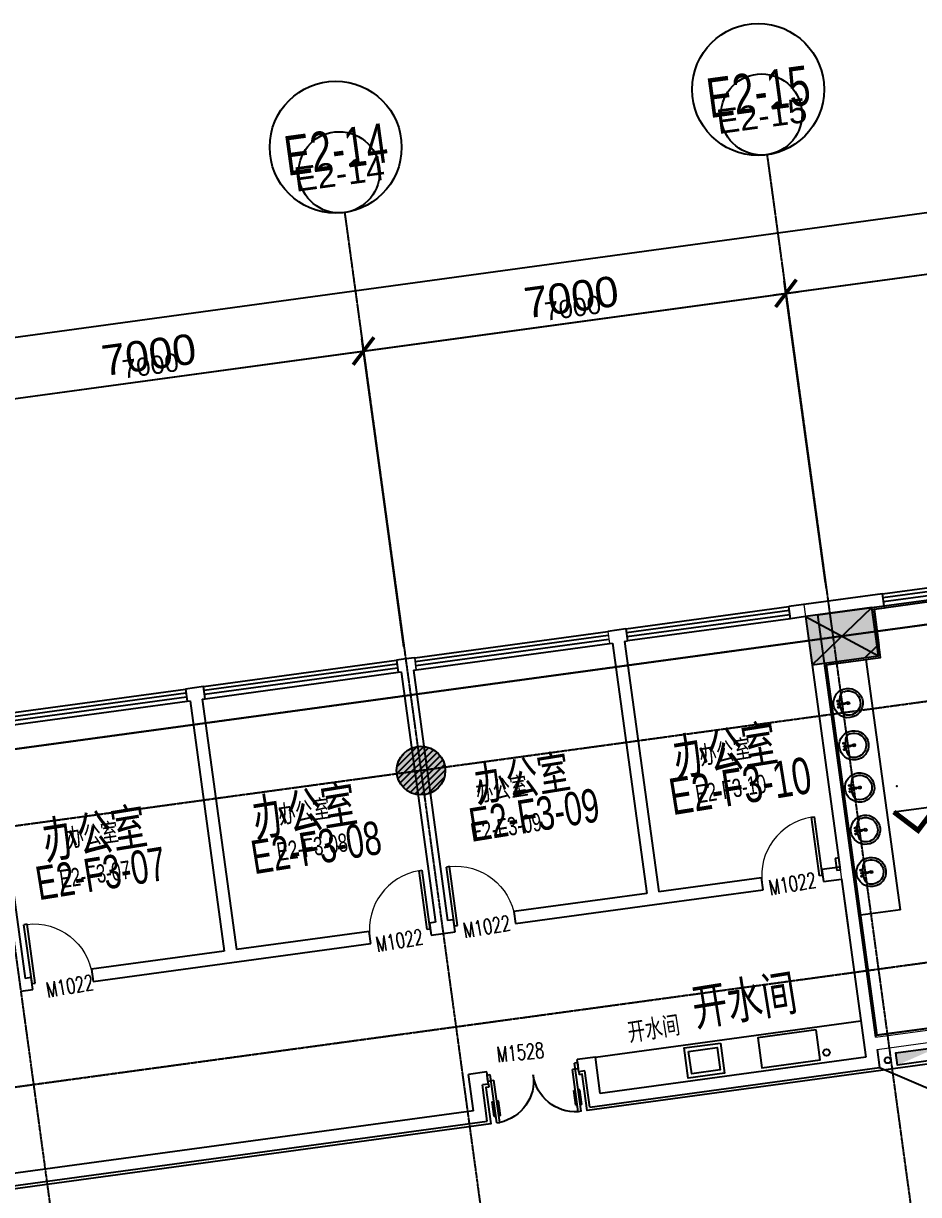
# Model space of a CAD drawing. Header units: millimetres. Extents: x -174040 to 151923, y -227569 to 142020.
# Drawn here: x -104227 to -89530, y 118998 to 138230 of the extents above; entities that cross this region are included whole.
import ezdxf
from ezdxf.enums import TextEntityAlignment as Align

# ---------------------------------------------------------------- set-up
doc = ezdxf.new("R2010")
doc.units = ezdxf.units.MM
doc.header["$LTSCALE"] = 5
doc.linetypes.add('E-RG-1F$0$$0$DOTE', pattern=[2.42, 2, -0.2, 0.02, -0.2])
doc.linetypes.add('XRE2$0$HIDDEN', pattern=[0.375, 0.25, -0.125])
for name, color, linetype in [('A-1-1-X-TOILEL$0$A-FIXT', 55, 'Continuous'), ('A-SYMB-DOOR', 4, 'Continuous'), ('A-SYMB-DOOR1', 4, 'Continuous'), ('A—墙体', 7, 'Continuous'), ('A—文字索引', 40, 'Continuous'), ('A—轴线、尺寸', 1, 'Continuous'), ('A—门窗', 135, 'Continuous'), ('E-COLS-F3$0$0S-COLS-HATCH', 8, 'Continuous'), ('E-COLS-F3$0$0S-COLS-HATCH-I', 8, 'Continuous'), ('E-COLS-F3$0$0S-COLS-LINE', 4, 'Continuous'), ('I—平面—卫生间隔断（不到顶）', 48, 'Continuous'), ('I—平面—文字', 40, 'Continuous'), ('I—平面—文字（放大1：100）', 40, 'XRE2$0$HIDDEN'), ('I—平面—标高', 40, 'Continuous'), ('I—平面—洁具2', 44, 'Continuous'), ('I—平面—消防设施', 10, 'Continuous'), ('I—平面—装饰面层线', 192, 'Continuous'), ('I—平面—门', 22, 'Continuous'), ('轴线100', 1, 'Continuous')]:
    doc.layers.add(name, color=color, linetype=linetype)
doc.layers.add('E2-RI-3F$0$A-WALL', color=7, linetype='Continuous', lineweight=5)
doc.layers.add('E2-RW-12345F$0$A-WALL', color=7, linetype='Continuous', lineweight=5)
doc.styles.add('ARIAL', font='arial.ttf')
doc.styles.add('E-RT-1F$0$XD2008', font='xd-hzs.shx', dxfattribs={"width": 0.7, "bigfont": 'xd-hztxt.shx'})
doc.styles.add('ECADI-TXT', font='simplex.shx', dxfattribs={"bigfont": 'hztxt.shx'})
doc.styles.add('XD2008', font='SIMYOU.TTF', dxfattribs={"width": 0.7})
doc.styles.add('幼圆', font='SIMYOU.TTF', dxfattribs={"width": 0.7})
doc.dimstyles.new('200', dxfattribs={"dimscale": 200, "dimtxt": 2.5, "dimasz": 2, "dimexe": 1, "dimexo": 1, "dimgap": 0.8, "dimtad": 1, "dimdec": 0, "dimdsep": 46, "dimtxsty": 'ARIAL', "dimblk1": 'ARCHTICK', "dimblk2": 'ARCHTICK', "dimsah": 1, "dimcen": -0.9, "dimdle": 1, "dimclrd": 256, "dimclre": 256, "dimclrt": 40, "dimaunit": 1, "dimadec": 0, "dimazin": 0, "dimtfac": 0.35, "dimtdec": 0, "dimtix": 1, "dimtmove": 2, "dimatfit": 3, "dimldrblk": 'ARCHTICK', "dimfxl": 0, "dimtvp": 0.8, "dimtolj": 1, "dimtzin": 0, "dimarcsym": 0})
doc.dimstyles.new('副本 100', dxfattribs={"dimscale": 100, "dimtxt": 2.5, "dimasz": 2, "dimexe": 1, "dimexo": 1, "dimgap": 0.8, "dimtad": 1, "dimdec": 0, "dimdsep": 46, "dimtxsty": 'ARIAL', "dimblk1": 'ARCHTICK', "dimblk2": 'ARCHTICK', "dimsah": 1, "dimcen": -0.9, "dimdle": 1, "dimclrd": 256, "dimclre": 256, "dimclrt": 40, "dimaunit": 1, "dimadec": 0, "dimazin": 0, "dimtfac": 0.35, "dimtdec": 0, "dimtix": 1, "dimtmove": 2, "dimatfit": 3, "dimldrblk": 'ARCHTICK', "dimfxl": 0, "dimtvp": 0.8, "dimtolj": 1, "dimtzin": 0, "dimarcsym": 0})

# ---------------------------------------------------------------- blocks, each defined once
blk = doc.blocks.new('_ArchTick')
at = {"color": 0, "linetype": 'ByBlock', "const_width": 0.15}
blk.add_lwpolyline([(-0.5, -0.5), (0.5, 0.5)], dxfattribs=at)
blk = doc.blocks.new('*D214')
at = {"layer": 'A—轴线、尺寸', "linetype": 'ByBlock', "lineweight": -2}
for p, q in [((-70561, 134161), (-71063, 137831)), ((-164368, 124876), (-70838, 137660)), ((-163358, 118963), (-164197, 125101))]:
    blk.add_line(p, q, dxfattribs=at)
at = {"layer": 'Defpoints', "color": 0, "linetype": 'ByBlock'}
for p in [(-71036, 137633), (-70534, 133963), (-163331, 118765)]:
    blk.add_point(p, dxfattribs=at)
at = {"layer": 'A—轴线、尺寸', "linetype": 'ByBlock', "lineweight": -2, "xscale": 400, "yscale": 400, "zscale": 400}
for p, rotation in [((-71036, 137633), 7.783339573380966), ((-164170, 124903), 187.783339573381)]:
    blk.add_blockref('_ArchTick', p, dxfattribs=dict(at, rotation=rotation))
at = {"layer": 'A—轴线、尺寸', "color": 40, "linetype": 'ByBlock', "insert": (-117659, 131680), "char_height": 500, "attachment_point": 5, "rotation": 7.7833, "style": 'ARIAL'}
blk.add_mtext('\\A1;94000', dxfattribs=at)
blk = doc.blocks.new('*D225')
at = {"layer": 'A—轴线、尺寸', "linetype": 'ByBlock', "lineweight": -2}
for p, q in [((-97993, 128094), (-98670, 133049)), ((-105776, 131875), (-98445, 132877)), ((-104928, 127146), (-105605, 132101))]:
    blk.add_line(p, q, dxfattribs=at)
at = {"layer": 'Defpoints', "color": 0, "linetype": 'ByBlock'}
for p in [(-98643, 132850), (-97966, 127896), (-104901, 126948)]:
    blk.add_point(p, dxfattribs=at)
at = {"layer": 'A—轴线、尺寸', "linetype": 'ByBlock', "lineweight": -2, "xscale": 400, "yscale": 400, "zscale": 400}
for p, rotation in [((-98643, 132850), 7.783339573380966), ((-105578, 131902), 187.783339573381)]:
    blk.add_blockref('_ArchTick', p, dxfattribs=dict(at, rotation=rotation))
at = {"layer": 'A—轴线、尺寸', "color": 40, "linetype": 'ByBlock', "insert": (-102167, 132788), "char_height": 500, "attachment_point": 5, "rotation": 7.7833, "style": 'ARIAL'}
blk.add_mtext('\\A1;7000', dxfattribs=at)
blk = doc.blocks.new('*D226')
at = {"layer": 'A—轴线、尺寸', "linetype": 'ByBlock', "lineweight": -2}
for p, q in [((-91057, 129042), (-91734, 133997)), ((-98841, 132823), (-91509, 133825)), ((-97993, 128094), (-98670, 133049))]:
    blk.add_line(p, q, dxfattribs=at)
at = {"layer": 'Defpoints', "color": 0, "linetype": 'ByBlock'}
for p in [(-91707, 133798), (-91030, 128844), (-97966, 127896)]:
    blk.add_point(p, dxfattribs=at)
at = {"layer": 'A—轴线、尺寸', "linetype": 'ByBlock', "lineweight": -2, "xscale": 400, "yscale": 400, "zscale": 400}
for p, rotation in [((-91707, 133798), 7.783339573380966), ((-98643, 132850), 187.783339573381)]:
    blk.add_blockref('_ArchTick', p, dxfattribs=dict(at, rotation=rotation))
at = {"layer": 'A—轴线、尺寸', "color": 40, "linetype": 'ByBlock', "insert": (-95231, 133736), "char_height": 500, "attachment_point": 5, "rotation": 7.7833, "style": 'ARIAL'}
blk.add_mtext('\\A1;7000', dxfattribs=at)
blk = doc.blocks.new('*D227')
at = {"layer": 'A—轴线、尺寸', "linetype": 'ByBlock', "lineweight": -2}
for p, q in [((-84122, 129990), (-84799, 134945)), ((-91905, 133771), (-84574, 134773)), ((-91057, 129042), (-91734, 133997))]:
    blk.add_line(p, q, dxfattribs=at)
at = {"layer": 'Defpoints', "color": 0, "linetype": 'ByBlock'}
for p in [(-84772, 134746), (-84094, 129792), (-91030, 128844)]:
    blk.add_point(p, dxfattribs=at)
at = {"layer": 'A—轴线、尺寸', "linetype": 'ByBlock', "lineweight": -2, "xscale": 400, "yscale": 400, "zscale": 400}
for p, rotation in [((-84772, 134746), 7.783339573380966), ((-91707, 133798), 187.783339573381)]:
    blk.add_blockref('_ArchTick', p, dxfattribs=dict(at, rotation=rotation))
at = {"layer": 'A—轴线、尺寸', "color": 40, "linetype": 'ByBlock', "insert": (-88296, 134684), "char_height": 500, "attachment_point": 5, "rotation": 7.7833, "style": 'ARIAL'}
blk.add_mtext('\\A1;7000', dxfattribs=at)
blk = doc.blocks.new('XRE3')
at = {"layer": 'E-COLS-F3$0$0S-COLS-HATCH'}
blk.add_hatch(color=18, dxfattribs=at).paths.add_polyline_path([(11753483, -6080581), (11752394, -6080730), (11752502, -6081523), (11753592, -6081374)])
h = blk.add_hatch(color=18, dxfattribs=at)
edge = h.paths.add_edge_path()
edge.add_arc((11746078, -6083259), 400, 0, 360)
at = {"layer": 'E-COLS-F3$0$0S-COLS-HATCH-I'}
h = blk.add_hatch(dxfattribs=at)
h.set_pattern_fill('ANSI31', color=256, scale=600, style=0)
h.paths.add_polyline_path([(11753483, -6080581), (11752394, -6080730), (11752502, -6081523), (11753592, -6081374)])
h = blk.add_hatch(dxfattribs=at)
h.set_pattern_fill('ANSI31', color=256, scale=600, style=0)
h.set_pattern_definition([(45, (0, 0), (-53.0330086, 53.0330086), [])])
edge = h.paths.add_edge_path()
edge.add_arc((11746078, -6083259), 400, 0, 360)
at = {"layer": 'Defpoints'}
for p, q in [((11752394, -6080730), (11753592, -6081374)), ((11752502, -6081523), (11753483, -6080581))]:
    blk.add_line(p, q, dxfattribs=at)
at = {"layer": 'E-COLS-F3$0$0S-COLS-LINE', "color": 255}
blk.add_lwpolyline([(11753483, -6080581), (11752394, -6080730), (11752502, -6081523), (11753592, -6081374)], close=True, dxfattribs=at)
blk.add_circle((11746078, -6083259), 400, dxfattribs=at)
blk = doc.blocks.new('E2-RI-3F$0$$DorLib2D$00000001')
for p, q in [((0.45, 0.975), (0.5, 0.975)), ((0.45, 0), (0.45, 0.975)), ((0.5, 0), (0.5, 0.975)), ((0.5, 0), (0.45, 0))]:
    blk.add_line(p, q)
at = {"lineweight": 13}
blk.add_arc((0.475, 0), 0.975, 91.4693, 180, dxfattribs=at)
blk = doc.blocks.new('E2-RI-3F$0$rexz')
at = {"layer": 'A—门窗'}
for p, q in [((-10814173, 7616307), (-10817373, 7616307)), ((-10817373, 7616240), (-10814173, 7616240)), ((-10817373, 7616174), (-10814173, 7616174)), ((-10814173, 7616107), (-10817373, 7616107))]:
    blk.add_line(p, q, dxfattribs=at)
at = {"layer": 'E2-RI-3F$0$A-WALL', "lineweight": 13}
for p, q in [((-10817373, 7616107), (-10817373, 7616307)), ((-10817373, 7616107), (-10817373, 7616307)), ((-10814173, 7616307), (-10814173, 7616107)), ((-10814173, 7616107), (-10814173, 7616307))]:
    blk.add_line(p, q, dxfattribs=at)
blk = doc.blocks.new('E2-RI-2F$0$$DorLib2D$00000011')
for p, q in [((-0.359, 0.409), (-0.342, 0.409)), ((-0.359, 0.409), (-0.359, 0.247)), ((-0.342, 0.483), (-0.309, 0.483)), ((-0.342, 0.483), (-0.342, -0.05)), ((-0.309, 0.483), (-0.309, 0.017)), ((-0.292, 0.409), (-0.309, 0.409)), ((-0.292, 0.409), (-0.292, 0.247)), ((0.541, 0.409), (0.558, 0.409)), ((0.541, 0.409), (0.541, 0.247)), ((0.558, 0.483), (0.558, 0.017)), ((0.591, 0.483), (0.558, 0.483)), ((0.591, 0.483), (0.591, -0.05)), ((0.608, 0.409), (0.591, 0.409)), ((0.608, 0.409), (0.608, 0.247)), ((-0.359, 0.247), (-0.342, 0.247)), ((-0.292, 0.247), (-0.309, 0.247)), ((0.541, 0.247), (0.558, 0.247)), ((0.608, 0.247), (0.591, 0.247)), ((-0.375, 0.017), (-0.309, 0.017)), ((-0.375, 0.017), (-0.375, -0.05)), ((0.625, 0.017), (0.558, 0.017)), ((0.625, 0.017), (0.625, -0.05)), ((-0.375, -0.05), (-0.342, -0.05)), ((0.625, -0.05), (0.591, -0.05))]:
    blk.add_line(p, q)
for centre, start, end in [((-0.342, 0.017), 0, 85.904), ((0.591, 0.017), 94.096, 180)]:
    blk.add_arc(centre, 0.467, start, end)
blk = doc.blocks.new('ECADI-TAG-DOOR')
blk = doc.blocks.new('E2-RW-12345F$0$$TCHSYS$WIN2D')
for p, q in [((-0.5, 0.5), (0.5, 0.5)), ((-0.5, 0.5), (-0.5, -0.5)), ((0.5, 0.5), (0.5, -0.5)), ((0.5, 0.167), (-0.5, 0.167)), ((0.5, -0.167), (-0.5, -0.167)), ((-0.5, -0.5), (0.5, -0.5))]:
    blk.add_line(p, q)
blk = doc.blocks.new('E-RT-1F$0$ECADI-TAG-HGHT（国标）')
at = {"color": 1}
blk.add_line((-2.12, 2.12), (11.77, 2.12), dxfattribs=at)
at = {"color": 1, "const_width": 0.5}
blk.add_lwpolyline([(-2.12, 2.12), (0, 0), (2.12, 2.12)], dxfattribs=at)
at = {"color": 1}
blk.add_point((-1.48, 4.6), dxfattribs=at)
at = {"style": 'E-RT-1F$0$XD2008', "width": 0.7}
blk.add_attdef('FL', text='', height=3, dxfattribs=at).set_placement((-2.69, 2.97), align=Align.RIGHT)
for tag, p in [('F.F.L.', (2.28, 2.97)), ('T.O.S.', (2.28, -1.1))]:
    blk.add_attdef(tag, p, '', height=3, dxfattribs=at)
blk = doc.blocks.new('E2-RW-12345F$0$XFX-BX')
blk.add_lwpolyline([(0, 0), (0, 200), (700, 200), (700, 0)], close=True)
blk.add_solid([(0, 0), (0, 0), (700, 0), (700, 200)])
blk = doc.blocks.new('E1-RW-1F$0$E-WC-BF$0$Sink Vanity-Round - 19_ x 19_-1522437-Level 2 - Program')
for p, q in [((87, 247), (87, 136)), ((106, 247), (106, 136))]:
    blk.add_line(p, q)
for centre, radius, start, end in [((97, 85), 241, 360, 180), ((1, 104), 105, 120.7927, 162.1904), ((97, -233), 452, 91.2067, 109.2086), ((46, 247), 12.7, 360, 180), ((46, 247), 12.7, 180, 360), ((97, 247), 9.52, 360, 180), ((97, -233), 452, 70.7914, 88.7933), ((147, 247), 12.7, 360, 180), ((147, 247), 12.7, 180, 0), ((192, 104), 105, 17.8096, 59.2073), ((97, 85), 241, 180, 360), ((97, 85), 201, 165.3071, 14.6929), ((97, 85), 20.6, 360, 180), ((97, 85), 20.6, 180, 360), ((97, 136), 9.52, 180, 360)]:
    blk.add_arc(centre, radius, start, end)
blk = doc.blocks.new('E2-RI-1F$0$RECTANGULAR_MULLION_-_60_H')
at = {"layer": 'A—门窗'}
for p, q in [((-30, -75), (-30, 125)), ((30, 125), (-30, 125)), ((30, 125), (30, -75)), ((30, -75), (-30, -75))]:
    blk.add_line(p, q, dxfattribs=at)
blk = doc.blocks.new('*D484')
at = {"layer": 'Defpoints', "color": 0, "linetype": 'ByBlock'}
for p in [(-191553, 138153), (-190741, 132208), (-287742, 118238, 0)]:
    blk.add_point(p, dxfattribs=at)
at = {"layer": '轴线100', "linetype": 'ByBlock', "lineweight": -2}
for p, q in [((-288749, 124868), (-191454, 138167)), ((-190754, 132307), (-191567, 138252)), ((-287756, 118338), (-288664, 124981))]:
    blk.add_line(p, q, dxfattribs=at)
at = {"layer": '轴线100', "linetype": 'ByBlock', "lineweight": -2, "xscale": 200, "yscale": 200, "zscale": 200}
for p, rotation in [((-191553, 138153), 7.783339565832659), ((-288650, 124881), 187.7833395658326)]:
    blk.add_blockref('_ArchTick', p, dxfattribs=dict(at, rotation=rotation))
at = {"layer": '轴线100', "color": 40, "linetype": 'ByBlock', "insert": (-240133, 131748), "char_height": 300, "attachment_point": 5, "rotation": 7.7833, "style": 'ARIAL'}
blk.add_mtext('\\A1;98000', dxfattribs=at)
blk = doc.blocks.new('*D495')
at = {"layer": 'Defpoints', "color": 0, "linetype": 'ByBlock'}
for p in [(-219160, 133371), (-218483, 128416), (-225418, 127468)]:
    blk.add_point(p, dxfattribs=at)
at = {"layer": '轴线100', "linetype": 'ByBlock', "lineweight": -2}
for p, q in [((-226195, 132409), (-219061, 133384)), ((-218496, 128515), (-219174, 133470)), ((-225432, 127567), (-226109, 132522))]:
    blk.add_line(p, q, dxfattribs=at)
at = {"layer": '轴线100', "linetype": 'ByBlock', "lineweight": -2, "xscale": 200, "yscale": 200, "zscale": 200}
for p, rotation in [((-219160, 133371), 7.783339565832659), ((-226095, 132423), 187.7833395658326)]:
    blk.add_blockref('_ArchTick', p, dxfattribs=dict(at, rotation=rotation))
at = {"layer": '轴线100', "color": 40, "linetype": 'ByBlock', "insert": (-222659, 133128), "char_height": 300, "attachment_point": 5, "rotation": 7.7833, "style": 'ARIAL'}
blk.add_mtext('\\A1;7000', dxfattribs=at)
blk = doc.blocks.new('*D496')
at = {"layer": 'Defpoints', "color": 0, "linetype": 'ByBlock'}
for p in [(-212224, 134319), (-211547, 129364), (-218483, 128416)]:
    blk.add_point(p, dxfattribs=at)
at = {"layer": '轴线100', "linetype": 'ByBlock', "lineweight": -2}
for p, q in [((-219259, 133357), (-212125, 134332)), ((-211561, 129463), (-212238, 134418)), ((-218496, 128515), (-219174, 133470))]:
    blk.add_line(p, q, dxfattribs=at)
at = {"layer": '轴线100', "linetype": 'ByBlock', "lineweight": -2, "xscale": 200, "yscale": 200, "zscale": 200}
for p, rotation in [((-212224, 134319), 7.783339565832659), ((-219160, 133371), 187.7833395658326)]:
    blk.add_blockref('_ArchTick', p, dxfattribs=dict(at, rotation=rotation))
at = {"layer": '轴线100', "color": 40, "linetype": 'ByBlock', "insert": (-215724, 134076), "char_height": 300, "attachment_point": 5, "rotation": 7.7833, "style": 'ARIAL'}
blk.add_mtext('\\A1;7000', dxfattribs=at)
blk = doc.blocks.new('*D497')
at = {"layer": 'Defpoints', "color": 0, "linetype": 'ByBlock'}
for p in [(-205289, 135267), (-204612, 130312), (-211547, 129364)]:
    blk.add_point(p, dxfattribs=at)
at = {"layer": '轴线100', "linetype": 'ByBlock', "lineweight": -2}
for p, q in [((-212324, 134305), (-205190, 135280)), ((-204625, 130411), (-205302, 135366)), ((-211561, 129463), (-212238, 134418))]:
    blk.add_line(p, q, dxfattribs=at)
at = {"layer": '轴线100', "linetype": 'ByBlock', "lineweight": -2, "xscale": 200, "yscale": 200, "zscale": 200}
for p, rotation in [((-205289, 135267), 7.783339565832659), ((-212224, 134319), 187.7833395658326)]:
    blk.add_blockref('_ArchTick', p, dxfattribs=dict(at, rotation=rotation))
at = {"layer": '轴线100', "color": 40, "linetype": 'ByBlock', "insert": (-208788, 135024), "char_height": 300, "attachment_point": 5, "rotation": 7.7833, "style": 'ARIAL'}
blk.add_mtext('\\A1;7000', dxfattribs=at)
blk = doc.blocks.new('A$C1C9D1350')
at = {"layer": '轴线100', "linetype": 'E-RG-1F$0$$0$DOTE'}
for p, q in [((-212535.5, 136593.5), (-208042.4, 103722.4)), ((-219471, 135645.5), (-214978, 102774.4)), ((-226406.5, 134697.5), (-221913.5, 101826.4)), ((-187649.8, 131919.8), (-292566.8, 117579.1)), ((-187480.5, 130681.3), (-255719.5, 121354)), ((-186896.5, 126471.6), (-255143.9, 117143.2))]:
    blk.add_line(p, q, dxfattribs=at)
at = {"layer": '轴线100', "linetype": 'ByBlock'}
for centre in [(-212625.7, 137254.1), (-219561.2, 136306.1)]:
    blk.add_circle(centre, 666.7, dxfattribs=at)
at = {"layer": '轴线100', "color": 40, "style": 'ARIAL'}
for s, p in [('E2-15', (-212622.7, 137232.1)), ('E2-14', (-219558.2, 136284.1))]:
    blk.add_text(s, height=400, rotation=7.78334, dxfattribs=at).set_placement(p, align=Align.MIDDLE_CENTER)
at = {"layer": '轴线100', "linetype": 'ByBlock'}
for base, p1, p2, picture, middle in [((-191553.4, 138153.3), (-287742.2, 118238.5, 0), (-190740.7, 132208.2), '*D484', (-240133.4, 131748.4)), ((-205288.9, 135266.5), (-211547.3, 129364.3), (-204611.8, 130312.3), '*D497', (-208788.3, 135023.6)), ((-212224.5, 134318.6), (-218482.8, 128416.3), (-211547.3, 129364.3), '*D496', (-215723.8, 134075.6)), ((-219160, 133370.6), (-225418.3, 127468.3), (-218482.8, 128416.3), '*D495', (-222659.3, 133127.6))]:
    dim = blk.add_linear_dim(base=base, p1=p1, p2=p2, angle=7.78334, dimstyle='副本 100', override={"dimtxt": 3}, dxfattribs=at)
    dim.commit()
    dim.dimension.update_dxf_attribs({"geometry": picture, "text_midpoint": middle})

msp = doc.modelspace()

# ---------------------------------------------------------------- linework, layer by layer
msp.add_line((-90369.1, 121057.5), (-90171, 121084.6))
msp.add_line((-90369.1, 121057.5), (-90171, 121084.6))
msp.add_line((-90369.1, 121057.5), (-90171, 121084.6))
at = {"layer": 'A-1-1-X-TOILEL$0$A-FIXT'}
msp.add_line((-94836.9, 121254.3), (-90477.4, 121850.2), dxfattribs=at)
msp.add_lwpolyline([(-91210.8, 121704.6), (-92170.5, 121573.4), (-92102.7, 121077.7), (-91143.1, 121208.9)], close=True, dxfattribs=at)
for points in [[(-92783.7, 121486.6), (-92716, 120991.2), (-93310.5, 120909.9), (-93378.2, 121405.3), (-92783.7, 121486.6)], [(-93305, 121349.7), (-92839.3, 121413.4), (-92789.2, 121046.8), (-93254.9, 120983.1), (-93305, 121349.7)]]:
    msp.add_lwpolyline(points, dxfattribs=at)
msp.add_circle((-91040.7, 121329.3), 54.1, dxfattribs=at)
at = {"layer": 'A—墙体'}
for p, q in [((-90123, 128862.6), (-91660.6, 128652.8)), ((-90123, 128862.6), (-91411.9, 128686.4)), ((-90123, 128862.6), (-91411.9, 128686.4)), ((-90095.9, 128664.5), (-90123, 128862.6)), ((-90095.9, 128664.5), (-90123, 128862.6)), ((-91633.5, 128454.7), (-91660.6, 128652.8)), ((-91384.8, 128488.2), (-91633.5, 128454.7)), ((-91385, 128488.4), (-90822.8, 124376.7)), ((-91385, 128488.4), (-90822.8, 124376.7)), ((-91384.8, 128488.7), (-90822.8, 124376.7)), ((-91186.7, 128515.8), (-90611.1, 124304.7)), ((-91186.6, 128515.4), (-90095.9, 128664.5)), ((-90294.9, 128637.3), (-90095.9, 128664.5)), ((-90294.9, 128637.3), (-90095.9, 128664.5)), ((-90096.7, 128664.4), (-90095.9, 128664.5)), ((-90096.7, 128664.4), (-90095.9, 128664.5)), ((-94335.8, 128287.1), (-94632.9, 128246.5)), ((-94335.8, 128287.1), (-94308.7, 128089)), ((-94357.2, 128082.4), (-94308.7, 128089)), ((-94605.8, 128048.4), (-94555.3, 128055.3)), ((-94555.3, 128055.3), (-93993.3, 123943.3)), ((-94357.2, 128082.4), (-93795.1, 123970.4)), ((-97951.1, 127792.9), (-98100.6, 127772.5)), ((-98100.6, 127772.5), (-98073.5, 127574.3)), ((-97803.4, 127813.1), (-97951.1, 127792.9)), ((-91078.3, 127722.9), (-90611, 124304.3)), ((-91078.3, 127722.9), (-90238.7, 121580)), ((-91078.3, 127722.9), (-90238.7, 121580)), ((-91078.3, 127722.9), (-90238.7, 121580)), ((-91078.3, 127722.9), (-90238.7, 121580)), ((-98073.5, 127574.3), (-98023.1, 127581.2)), ((-98023.1, 127581.2), (-97461, 123469.3)), ((-97824.9, 127608.3), (-97776.3, 127615)), ((-97824.9, 127608.3), (-97262.9, 123496.4)), ((-101271.1, 127339.1), (-101418.8, 127318.9)), ((-101244.1, 127140.9), (-101271.1, 127339.1)), ((-101418.8, 127318.9), (-101568.3, 127298.5)), ((-101568.3, 127298.5), (-101541.2, 127100.3)), ((-101292.7, 127134.3), (-101244.1, 127140.9)), ((-101292.7, 127134.3), (-100730.6, 123022.4)), ((-101541.2, 127100.3), (-101490.8, 127107.2)), ((-101490.8, 127107.2), (-100928.8, 122995.3)), ((-104760.4, 126660.3), (-104198.4, 122548.4)), ((-90822.8, 124376.7), (-91120, 124336.1)), ((-90822.8, 124376.7), (-91120, 124336)), ((-91120, 124336.1), (-91092.9, 124137.9)), ((-91120, 124336), (-91092.9, 124137.9)), ((-90611.1, 124304.7), (-90516.2, 123611)), ((-90611, 124304.3), (-90516.2, 123610.7)), ((-92110.8, 124200.6), (-93795.1, 123970.4)), ((-92083.7, 124002.5), (-92110.8, 124200.6)), ((-91092.9, 124137.9), (-90795.7, 124178.5)), ((-91092.9, 124137.9), (-90795.7, 124178.5)), ((-90795.7, 124178.5), (-90714.4, 123584)), ((-90795.7, 124178.5), (-90396.2, 121255.7)), ((-90795.7, 124178.5), (-90396.2, 121255.7)), ((-90795.7, 124178.5), (-90396.2, 121255.7)), ((-90795.7, 124178.5), (-90396.2, 121255.7)), ((-93993.3, 123943.3), (-96173, 123645.4)), ((-93867.1, 123758.7), (-92083.7, 124002.5)), ((-96145.9, 123447.2), (-93867.1, 123758.7)), ((-97163.8, 123509.9), (-97262.9, 123496.4)), ((-97136.7, 123311.8), (-97163.8, 123509.9)), ((-96173, 123645.4), (-96145.9, 123447.2)), ((-90714.4, 123584), (-90714.4, 123584)), ((-90714.4, 123584), (-90687.3, 123385.8)), ((-98550.9, 123320.3), (-100730.6, 123022.4)), ((-98523.8, 123122.2), (-98550.9, 123320.3)), ((-97461, 123469.3), (-97560.1, 123455.8)), ((-97560.1, 123455.8), (-97533, 123257.6)), ((-97533, 123257.6), (-97334.9, 123284.7)), ((-97334.9, 123284.7), (-97136.7, 123311.8)), ((-90687.3, 123385.8), (-90687.3, 123385.8)), ((-100802.6, 122810.7), (-98523.8, 123122.2)), ((-100928.8, 122995.3), (-103108.5, 122697.4)), ((-103081.4, 122499.2), (-100802.6, 122810.7)), ((-104099.3, 122562), (-104198.4, 122548.4)), ((-104072.2, 122363.8), (-104099.3, 122562)), ((-103108.5, 122697.4), (-103081.4, 122499.2)), ((-104270.4, 122336.7), (-104072.2, 122363.8)), ((-90211.6, 121381.9), (-90171, 121084.6)), ((-90211.6, 121381.9), (-90171, 121084.6)), ((-94836.9, 121254.3), (-95134.1, 121213.7)), ((-95107, 121015.5), (-95134.1, 121213.7)), ((-94755.6, 120659.8), (-94836.9, 121254.3)), ((-90396.2, 121255.7), (-94755.6, 120659.8)), ((-96620.3, 121010.5), (-96917.5, 120969.9)), ((-96593.2, 120812.4), (-96620.3, 121010.5)), ((-95007.9, 121029.1), (-95107, 121015.5)), ((-94926.7, 120434.6), (-95007.9, 121029.1)), ((-94926.7, 120434.6), (-90171, 121084.6)), ((-96836.3, 120375.4), (-96917.5, 120969.9)), ((-96593.2, 120812.4), (-96692.3, 120798.8)), ((-96611, 120204.4), (-96692.3, 120798.8)), ((-115733.2, 117590.6), (-96611, 120204.4)), ((-96836.3, 120375.4), (-115562.1, 117815.8))]:
    msp.add_line(p, q, dxfattribs=at)
msp.add_lwpolyline([(-91384.8, 128488.4), (-91276.5, 127695.8), (-90186.6, 127844.8), (-90294.9, 128637.3)], dxfattribs=at)
msp.add_lwpolyline([(-91384.8, 128488.4), (-91276.5, 127695.8), (-90186.6, 127844.8), (-90294.9, 128637.3)], dxfattribs=at)
at = {"layer": 'A—轴线、尺寸', "linetype": 'E-RG-1F$0$$0$DOTE'}
for p, q in [((-92018.2, 136073.4), (-90934.6, 128146.3)), ((-98953.7, 135125.4), (-97870.1, 127198.3)), ((-55727.7, 132958.6), (-129079.9, 122932.3))]:
    msp.add_line(p, q, dxfattribs=at)
at = {"layer": 'A—轴线、尺寸', "linetype": 'ByBlock'}
for centre in [(-92164.9, 137146.7), (-99100.4, 136198.7)]:
    msp.add_circle(centre, 1083.3, dxfattribs=at)
at = {"layer": 'A—门窗'}
for p, q in [((-94335.8, 128287.1), (-91660.6, 128652.8)), ((-91651.6, 128586.8), (-94326.7, 128221.1)), ((-91642.5, 128520.7), (-94317.7, 128155)), ((-91633.5, 128454.7), (-94308.7, 128089))]:
    msp.add_line(p, q, dxfattribs=at)
at = {"layer": 'E2-RW-12345F$0$A-WALL', "lineweight": 13}
for p, q in [((-90123, 128862.6), (-91411.9, 128686.4)), ((-90095.9, 128664.5), (-90123, 128862.6)), ((-91411.9, 128686.4), (-90795.7, 124178.5)), ((-90294.9, 128637.3), (-90095.9, 128664.5)), ((-90096.7, 128664.4), (-90095.9, 128664.5))]:
    msp.add_line(p, q, dxfattribs=at)
at = {"layer": 'E2-RW-12345F$0$A-WALL'}
for p, q in [((-90238.7, 121580), (-89049.7, 121742.5)), ((-90211.6, 121381.9), (-89220.8, 121517.3))]:
    msp.add_line(p, q, dxfattribs=at)
at = {"layer": 'I—平面—卫生间隔断（不到顶）', "ltscale": 3}
for p, q in [((-90985.1, 127705.4, 0), (-90390.6, 127786.6, 0)), ((-89828.6, 123674.4, 0), (-90390.6, 127786.6, 0)), ((-89828.6, 123674.4, 0), (-90482.4, 123585, 0))]:
    msp.add_line(p, q, dxfattribs=at)
at = {"layer": 'I—平面—消防设施'}
msp.add_circle((-90035.8, 121203.4), 50, dxfattribs=at)
at = {"layer": 'I—平面—装饰面层线'}
for p, q in [((-90261.1, 128611.6), (-87978.2, 128923.7)), ((-90261.1, 128611.8), (-90091.9, 128634.9)), ((-90152.8, 127819.1), (-90261.1, 128611.8)), ((-90261.1, 128611.6), (-90179.9, 128017.1, 0)), ((-90095.9, 128664.5), (-90091.9, 128634.9)), ((-91044.5, 127697.2), (-90152.8, 127819.1)), ((-90213, 121613.8), (-91044.5, 127697.2)), ((-91044.5, 127697.2, 0), (-90213, 121613.8, 0)), ((-90213, 121613.8, 0), (-89024.1, 121776.3)), ((-95107, 121015.5), (-95100.2, 120966)), ((-96593.2, 120812.4), (-96586.4, 120762.8))]:
    msp.add_line(p, q, dxfattribs=at)
at = {"layer": 'I—平面—装饰面层线', "elevation": 0}
msp.add_lwpolyline([(-87989.9, 121887.2), (-87953.4, 121619.9), (-88983.4, 121479.1), (-89024.1, 121776.3), (-90213, 121613.8), (-91044.5, 127697.2), (-90153.1, 127819.1), (-90261.6, 128611.5), (-90091.8, 128634.8)], dxfattribs=at)
at = {"layer": 'I—平面—装饰面层线'}
for points in [[(-87657.8, 121377), (-94969.3, 120377.6), (-95050.7, 120972.7), (-95100.2, 120966)], [(-96586.4, 120762.8), (-96636, 120756.1), (-96554.7, 120161.6), (-115776, 117534.3), (-115857.2, 118128.8), (-115906.8, 118122)]]:
    msp.add_lwpolyline(points, dxfattribs=at)
at = {"layer": 'I—平面—门'}
msp.add_lwpolyline([(-90170.9, 121084), (-89158.8, 120653)], dxfattribs=at)
msp.add_lwpolyline([(-90170.9, 121084), (-89158.8, 120653)], dxfattribs=at)

# ---------------------------------------------------------------- block references
at = {"layer": 'A-SYMB-DOOR1'}
ref = msp.add_blockref('ECADI-TAG-DOOR', (-90844.1, 123368), dxfattribs=dict(at, xscale=100.0000000022704, yscale=100.0000000022704, zscale=100.0000000022704, rotation=9.921231805517287))
ref.add_attrib('门窗主编号1', 'M1022', dxfattribs={"layer": 'A-SYMB-DOOR', "height": 250, "rotation": 9.92123, "style": 'ECADI-TXT', "width": 0.7}).set_placement((-91196.1, 124045.9), align=Align.RIGHT)
ref = msp.add_blockref('ECADI-TAG-DOOR', (-95862, 122663.3), dxfattribs=dict(at, xscale=100.0000000022704, yscale=100.0000000022704, zscale=100.0000000022704, rotation=9.921231805517287))
ref.add_attrib('门窗主编号1', 'M1022', dxfattribs={"layer": 'A-SYMB-DOOR', "height": 250, "rotation": 9.92123, "style": 'ECADI-TXT', "width": 0.7}).set_placement((-96214.1, 123341.2), align=Align.RIGHT)
ref = msp.add_blockref('ECADI-TAG-DOOR', (-97296, 122434.8), dxfattribs=dict(at, xscale=100.0000000022704, yscale=100.0000000022704, zscale=100.0000000022704, rotation=9.921231805517287))
ref.add_attrib('门窗主编号1', 'M1022', dxfattribs={"layer": 'A-SYMB-DOOR', "height": 250, "rotation": 9.92123, "style": 'ECADI-TXT', "width": 0.7}).set_placement((-97648.1, 123112.7), align=Align.RIGHT)
ref = msp.add_blockref('ECADI-TAG-DOOR', (-102707.5, 121687.8), dxfattribs=dict(at, xscale=100.0000000022704, yscale=100.0000000022704, zscale=100.0000000022704, rotation=9.921231805517287))
ref.add_attrib('门窗主编号1', 'M1022', dxfattribs={"layer": 'A-SYMB-DOOR', "height": 250, "rotation": 9.92123, "style": 'ECADI-TXT', "width": 0.7}).set_placement((-103059.5, 122365.7), align=Align.RIGHT)
ref = msp.add_blockref('ECADI-TAG-DOOR', (-95534.2, 122243.7), dxfattribs=dict(at, xscale=-100.0000000022705, yscale=100.0000000022705, zscale=100.0000000022703, rotation=185.6454467897073))
ref.add_attrib('门窗主编号1', 'M1528', dxfattribs={"layer": 'A-SYMB-DOOR', "height": 250, "rotation": 5.64545, "style": 'ECADI-TXT', "width": 0.7}).set_placement((-95666.8, 121247.4), align=Align.RIGHT)
at = {"layer": 'A—门窗'}
msp.add_blockref('XRE3', (-11843778.7, 6209218.7), dxfattribs=at)
at = {"layer": 'A—门窗', "xscale": -900.0000000000006, "yscale": 199.9999999999993, "zscale": 900, "rotation": 187.7837827304539}
msp.add_blockref('E2-RW-12345F$0$$TCHSYS$WIN2D', (-89663.6, 128824.5), dxfattribs=at)
msp.add_blockref('E2-RW-12345F$0$$TCHSYS$WIN2D', (-89663.6, 128824.5), dxfattribs=at)
at = {"layer": 'A—门窗', "rotation": 187.7833395724209}
for p in [(-11843778.4, 6209218.7), (-11847246.1, 6208744.8), (-11850713.8, 6208270.8)]:
    msp.add_blockref('E2-RI-3F$0$rexz', p, dxfattribs=at)
at = {"layer": 'A—门窗', "extrusion": (0, 0, -1), "rotation": 172.2166604275752}
msp.add_blockref('E2-RI-1F$0$RECTANGULAR_MULLION_-_60_H', (90860, 124447.1), dxfattribs=at)
at = {"layer": 'I—平面—标高'}
ref = msp.add_blockref('E-RT-1F$0$ECADI-TAG-HGHT（国标）', (-89537.8, 124978.2), dxfattribs=dict(at, xscale=166.6666666664841, yscale=166.6666666664841, zscale=166.6666666664841, rotation=7.784262632300935))
ref.add_attrib('F.F.L.', '-0.015', (-89216.8, 125521.2), dxfattribs={"layer": '0', "height": 500, "rotation": 7.78426, "style": '幼圆', "width": 0.7})
ref.add_attrib('T.O.S.', '-0.100', (-89135.8, 124847.4), dxfattribs={"layer": '0', "height": 500, "rotation": 7.78426, "style": '幼圆', "width": 0.7})
at = {"layer": 'I—平面—洁具2', "xscale": -1, "rotation": 96.80901417930038}
for p in [(-90613.1, 127175.6, 0), (-90518.3, 126482, 0), (-90423.5, 125788.5, 0), (-90328.7, 125094.9, 0), (-90233.9, 124401.4, 0)]:
    msp.add_blockref('E1-RW-1F$0$E-WC-BF$0$Sink Vanity-Round - 19_ x 19_-1522437-Level 2 - Program', p, dxfattribs=at)
at = {"layer": 'I—平面—消防设施', "rotation": 187.7770479699787}
msp.add_blockref('E2-RW-12345F$0$XFX-BX', (-89207.2, 121417.5), dxfattribs=at)
at = {"layer": 'I—平面—门'}
for name, p, xscale, yscale, zscale, rotation in [('E2-RI-3F$0$$DorLib2D$00000001', (-91601.8, 124169.3), 1000.000000000562, 1000.000000000562, -1000, 7.783339568362129), ('E2-RI-3F$0$$DorLib2D$00000001', (-96654.9, 123478.6), -1000.000000000562, 1000, 1000, 7.783339568362138), ('E2-RI-3F$0$$DorLib2D$00000001', (-98042, 123289), 1000.000000000562, 1000.000000000562, -1000, 7.783339568362129), ('E2-RI-3F$0$$DorLib2D$00000001', (-103590.4, 122530.6), -1000.000000000562, 1000, 1000, 7.783339568362138), ('E2-RI-2F$0$$DorLib2D$00000011', (-96045.8, 120962.9), -1500, 1500, 1500, 187.7833395722306)]:
    msp.add_blockref(name, p, dxfattribs=dict(at, xscale=xscale, yscale=yscale, zscale=zscale, rotation=rotation))
at = {"layer": '轴线100'}
msp.add_blockref('A$C1C9D1350', (120517.4, -520.6), dxfattribs=at)

# ---------------------------------------------------------------- texts
at = {"layer": 'A—文字索引', "style": 'ARIAL', "width": 0.7}
for s, p in [('E2-15', (-92160, 137111)), ('E2-14', (-99095.5, 136163))]:
    msp.add_text(s, height=650, rotation=7.78334, dxfattribs=at).set_placement(p, align=Align.MIDDLE_CENTER)
at = {"layer": 'I—平面—文字', "linetype": 'ByBlock', "style": 'XD2008', "width": 0.7}
for s, height, p in [('办公室', 600, (-93511.4, 125861.9, 0)), ('办公室', 550, (-96777.5, 125439.9, 0)), ('E2-F3-10', 600, (-93566, 125227.5)), ('办公室', 600, (-100416.8, 124865.6, 0)), ('E2-F3-09', 550, (-96855.7, 124791)), ('办公室', 600, (-103863.8, 124498.7, 0)), ('E2-F3-08', 550, (-100435.8, 124257.3)), ('E2-F3-07', 550, (-103973, 123830.2)), ('开水间', 600, (-93192, 121764, 0))]:
    msp.add_text(s, height=height, rotation=9.15842, dxfattribs=at).set_placement(p)
at = {"layer": 'I—平面—文字（放大1：100）', "linetype": 'ByBlock', "style": 'XD2008', "width": 0.7}
for s, rotation, p in [('办公室', 9.15842, (-93110, 126054.2, 0)), ('办公室', 9.15842, (-96777.5, 125439.9, 0)), ('E2-F3-10', 9.15842, (-93164.6, 125419.7)), ('办公室', 8, (-100026.2, 125084, 0)), ('E2-F3-09', 9.15842, (-96855.7, 124791)), ('办公室', 8, (-103502.7, 124696.1, 0)), ('E2-F3-08', 8, (-100045.2, 124475.8)), ('E2-F3-07', 8, (-103611.9, 124027.5)), ('开水间', 9.15842, (-94279.7, 121511.8, 0))]:
    msp.add_text(s, height=300, rotation=rotation, dxfattribs=at).set_placement(p)

# ---------------------------------------------------------------- dimensions: what is measured, and where the dimension line sits
at = {"layer": 'A—轴线、尺寸', "linetype": 'ByBlock'}
for base, p1, p2, picture, middle in [((-71036.1, 137633.2), (-163331.1, 118765.2), (-70534.4, 133962.6), '*D214', (-117659.3, 131679.5)), ((-84771.7, 134746.4), (-91030, 128844.1), (-84094.5, 129792.1), '*D227', (-88295.7, 134683.8)), ((-91707.2, 133798.4), (-97965.5, 127896.1), (-91030, 128844.1), '*D226', (-95231.2, 133735.9)), ((-98642.7, 132850.4), (-104901, 126948.1), (-97965.5, 127896.1), '*D225', (-102166.7, 132787.9))]:
    dim = msp.add_linear_dim(base=base, p1=p1, p2=p2, angle=7.78334, dimstyle='200', dxfattribs=at)
    dim.commit()
    dim.dimension.update_dxf_attribs({"geometry": picture, "text_midpoint": middle})

doc.saveas('drawing.dxf')
